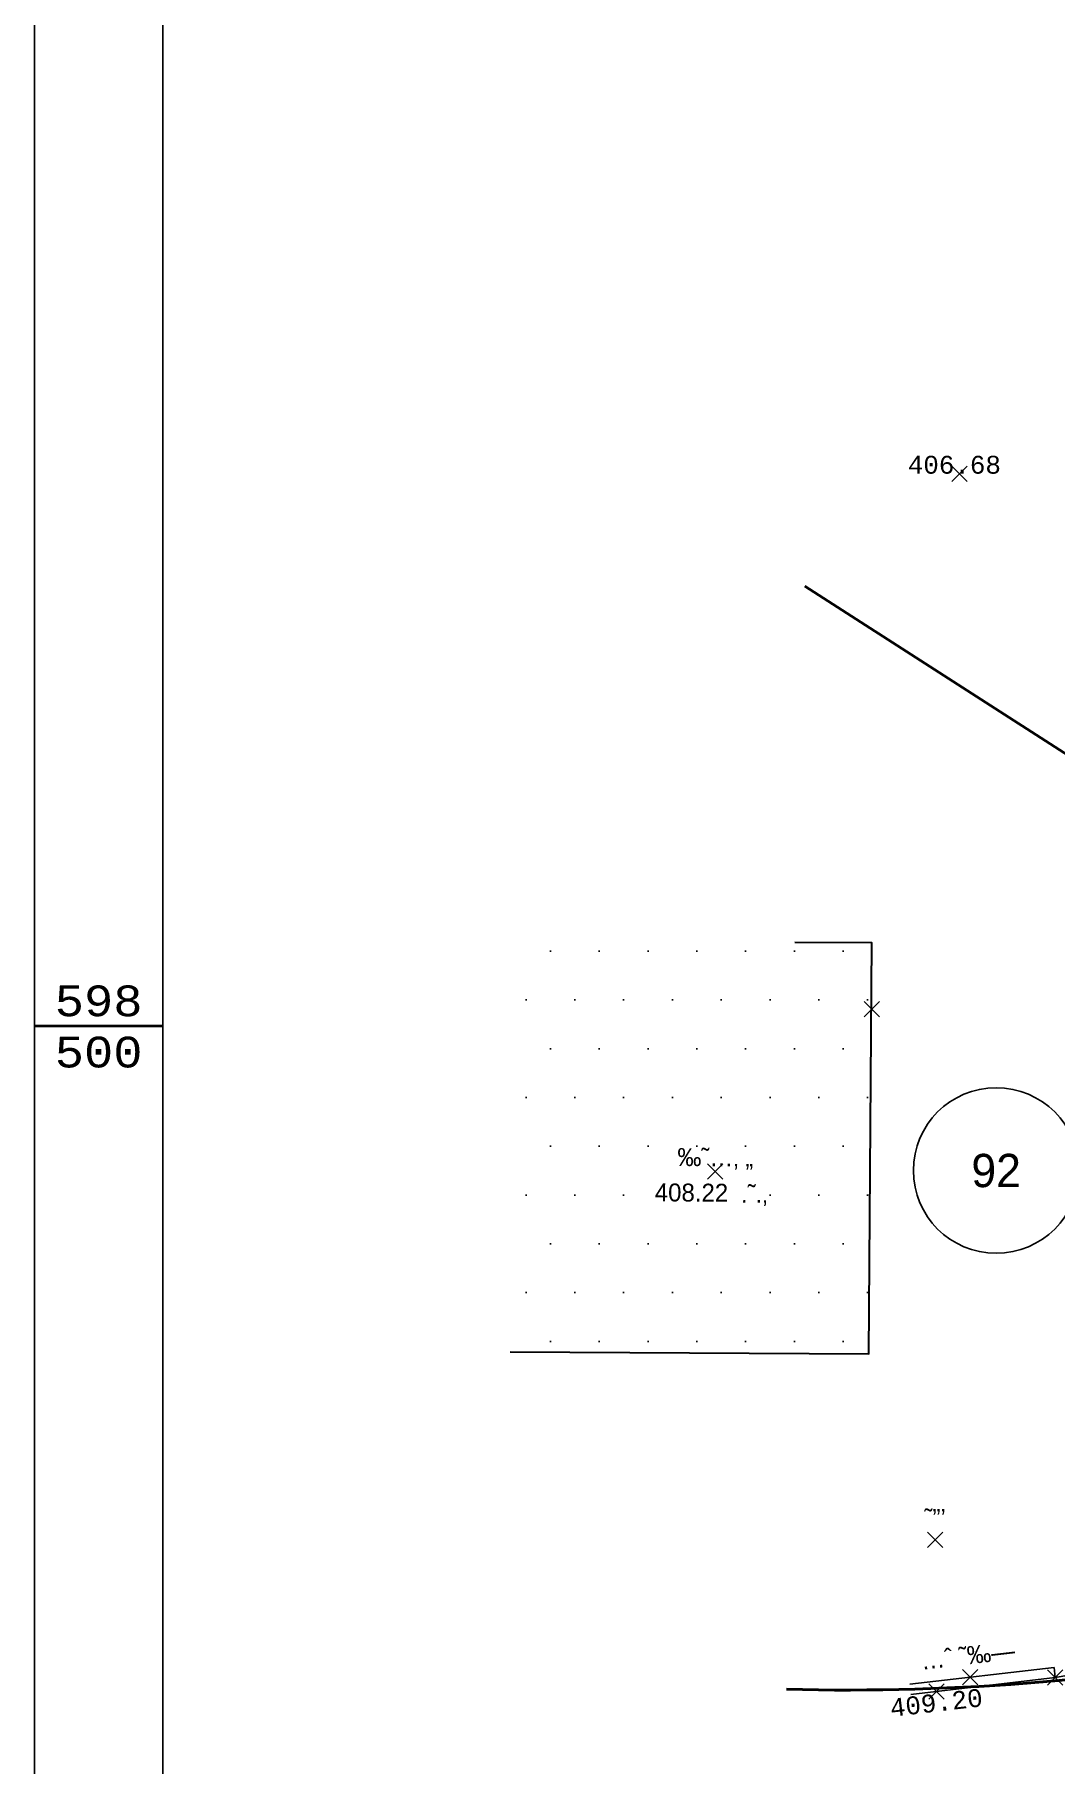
# Model space of a CAD drawing. Extents: x 193057 to 193206, y 598463 to 598548.
# Drawn here: x 193056.92 to 193076.84, y 598485.59 to 598519.36 of the extents above; entities that cross this region are included whole.
import ezdxf
from ezdxf.enums import TextEntityAlignment as Align

# ---------------------------------------------------------------- set-up
doc = ezdxf.new("R2010")
doc.units = 0
doc.header["$PDMODE"] = 3
doc.header["$PDSIZE"] = 0.15
doc.linetypes.add('DASHED', pattern=[0.75, 0.5, -0.25])
for name, color, linetype in [('0-GV-MS', 10, 'Continuous'), ('1201', 7, 'Continuous'), ('1202', 7, 'Continuous'), ('BAIT', 190, 'Continuous'), ('ENH', 2, 'Continuous'), ('KIR', 32, 'Continuous'), ('logo', 7, 'Continuous'), ('OVI-KIR', 7, 'Continuous'), ('POCODE', 3, 'Continuous'), ('POELEV', 7, 'Continuous'), ('RIZUF-L', 10, 'DASHED'), ('VAR', 7, 'Continuous')]:
    doc.layers.add(name, color=color, linetype=linetype)
doc.layers.add('BAIT-L', color=190, linetype='Continuous', lineweight=30)
doc.layers.add('GVUL', color=220, linetype='Continuous', lineweight=40)
for name, color, linetype, plot in [('PO', 2, 'Continuous', False), ('PONAME', 4, 'Continuous', False), ('Vp', 6, 'Continuous', False)]:
    doc.layers.add(name, color=color, linetype=linetype, plot=plot)
doc.styles.add('Border_Coord', font='monotxt.shx')
doc.styles.add('HEBTXT', font='hebtxt.shx')
doc.styles.add('M', font='monotxt')
doc.styles.add('TRHEBTXT', font='HEBTXT.SHX')

# ---------------------------------------------------------------- blocks, each defined once
blk = doc.blocks.new('POKIR')
at = {"layer": 'PO', "color": 30}
blk.add_point((0, 0), dxfattribs=at)
at = {"layer": 'POELEV', "style": 'M'}
blk.add_attdef('ELEV', text='', height=0.35, dxfattribs=at).set_placement((0.81, 0), align=Align.RIGHT)
at = {"layer": 'PONAME', "color": 30, "style": 'HEBTXT'}
blk.add_attdef('NAME', (0, 0.36), '', height=0.4, dxfattribs=at)
blk = doc.blocks.new('PO0')
at = {"layer": 'PO'}
blk.add_point((0, 0), dxfattribs=at)
at = {"layer": 'POCODE', "style": 'HEBTXT'}
blk.add_attdef('CODE', text='', height=0.4, dxfattribs=at).set_placement((0, -0.562), align=Align.CENTER)
at = {"layer": 'POELEV', "style": 'M'}
blk.add_attdef('ELEV', text='', height=0.35, dxfattribs=at).set_placement((0.81, 0), align=Align.RIGHT)
at = {"layer": 'PONAME', "color": 0, "style": 'HEBTXT'}
blk.add_attdef('NAME', (0, 0.36), '', height=0.4, dxfattribs=at)
blk = doc.blocks.new('DMVNE')
at = {"layer": 'PO', "color": 7}
blk.add_point((0, 0), dxfattribs=at)
at = {"color": 7, "style": 'HEBTXT', "flags": 8}
blk.add_attdef('BaitType', text='', height=0.35, dxfattribs=at).set_placement((0, 0), align=Align.BOTTOM_CENTER)
blk.add_attdef('TXT', text='', height=0.35, dxfattribs=at).set_placement((0, 0), align=Align.TOP_CENTER)
blk = doc.blocks.new('SAFAR')
at = {"layer": 'PO'}
blk.add_point((0, 0), dxfattribs=at)
at = {"color": 0, "style": 'HEBTXT', "flags": 8}
blk.add_attdef('COVER_TYPE', text='', height=0.35, dxfattribs=at).set_placement((0, 0.25), align=Align.CENTER)
blk = doc.blocks.new('KIRBT')
at = {"layer": 'PO'}
blk.add_point((0, 0), dxfattribs=at)
at = {"color": 0, "style": 'HEBTXT', "flags": 8}
blk.add_attdef('KIR_TYPE', text='', height=0.35, dxfattribs=at).set_placement((0, 0.25), align=Align.CENTER)
at = {"layer": 'OVI-KIR', "color": 0, "style": 'HEBTXT', "flags": 9}
blk.add_attdef('KIR_OVI', text='', height=0.35, dxfattribs=at).set_placement((-1.483, 0.25), align=Align.RIGHT)
blk = doc.blocks.new('1202')
at = {"layer": '1201'}
blk.add_lwpolyline([(5, 0), (-5, 0)], dxfattribs=at)
at = {"layer": '1201', "style": 'Border_Coord', "width": 1.1}
for tag, p in [('C1', (0, 2)), ('C2', (0, -2))]:
    blk.add_attdef(tag, text='', height=2.4, dxfattribs=at).set_placement(p, align=Align.MIDDLE)
blk = doc.blocks.new('*U91')
at = {"layer": '1201'}
h = blk.add_hatch(dxfattribs=at)
h.set_pattern_fill('_USER', color=256, scale=25, angle=90, style=0, pattern_type=0)
h.set_pattern_definition([(90, (0, 0), (-25, 2e-15), [])])
h.paths.add_polyline_path([(193059.422, 598465.318), (193059.422, 598545.568), (193139.672, 598545.568), (193139.672, 598465.318)], flags=17)
h.paths.add_polyline_path([(193059.422, 598548.068), (193139.672, 598548.068), (193139.672, 598545.568), (193139.672, 598465.318), (193139.672, 598462.818), (193059.422, 598462.818), (193059.422, 598465.318), (193059.422, 598545.568)])
h = blk.add_hatch(dxfattribs=at)
h.set_pattern_fill('_USER', color=256, scale=25, style=0, pattern_type=0)
h.set_pattern_definition([(0, (0, 0), (0, 25), [])])
h.paths.add_polyline_path([(193059.422, 598465.318), (193059.422, 598545.568), (193139.672, 598545.568), (193139.672, 598465.318)], flags=17)
h.paths.add_polyline_path([(193059.422, 598465.318), (193056.922, 598465.318), (193056.922, 598545.568), (193059.422, 598545.568), (193139.672, 598545.568), (193142.172, 598545.568), (193142.172, 598465.318), (193139.672, 598465.318)])
at = {"layer": '1201', "flags": 128}
blk.add_lwpolyline([(193059.422, 598465.318), (193059.422, 598545.568), (193139.672, 598545.568), (193139.672, 598465.318)], close=True, dxfattribs=at)
at = {"layer": '1202', "color": 0, "flags": 128}
blk.add_lwpolyline([(193056.922, 598462.818), (193056.922, 598548.068), (193142.172, 598548.068), (193142.172, 598462.818)], close=True, dxfattribs=at)
at = {"layer": '1201', "xscale": 0.25, "yscale": 0.25, "zscale": 0.25}
blk.add_blockref('1202', (193058.172, 598500), dxfattribs=at).add_auto_attribs({'C2': '500', 'C1': '598'})
blk = doc.blocks.new('0-number')
blk.add_circle((0, 0), 1.616)
at = {"style": 'TRHEBTXT'}
blk.add_attdef('N', text='', height=0.65, dxfattribs=at).set_placement((0, 0), align=Align.MIDDLE_CENTER)
blk = doc.blocks.new('DRZPA_1')
at = {"layer": 'PO'}
blk.add_point((0, 0), dxfattribs=at)
at = {"layer": 'POELEV', "style": 'HEBTXT', "flags": 8}
blk.add_attdef('ELEV', text='', height=0.35, dxfattribs=at).set_placement((-0.408, -0.346), align=Align.TOP_RIGHT)
blk.add_attdef('TAG', text='', height=0.35, dxfattribs=at).set_placement((0.18, -0.346), align=Align.TOP_LEFT)
at = {"layer": 'PONAME', "color": 0, "style": 'HEBTXT'}
blk.add_attdef('NAME', (-0.696, 0.637), '', height=0.4, dxfattribs=at)

msp = doc.modelspace()

# ---------------------------------------------------------------- hatches: boundary and pattern name
at = {"layer": 'VAR'}
h = msp.add_hatch(dxfattribs=at)
h.set_pattern_fill('DOTS', color=256, scale=0.6, style=0)
h.paths.add_polyline_path([(193066.2, 598493.65), (193073.214, 598493.61), (193073.26, 598501.63), (193066.246, 598501.67)])

# ---------------------------------------------------------------- linework, layer by layer
at = {"layer": 'BAIT-L', "flags": 128}
msp.add_lwpolyline([(193066.2, 598493.65), (193073.2, 598493.61), (193073.26, 598501.63), (193071.76, 598501.641)], dxfattribs=at)
at = {"layer": 'GVUL'}
msp.add_lwpolyline([(193080.362, 598503.185), (193071.952, 598508.595)], dxfattribs=at)
msp.add_lwpolyline([(193109.499, 598490.98), (193107.448, 598489.318, -0.178949), (193071.322, 598477.066, -0.178949)], format="xyb", dxfattribs=at)
at = {"layer": 'GVUL', "flags": 128}
msp.add_lwpolyline([(193081.559, 598487.903, -0.055728), (193071.594, 598487.062, -0.055728)], format="xyb", dxfattribs=at)
at = {"layer": 'KIR', "flags": 128}
for points in [[(193074, 598487.161), (193076.817, 598487.489)], [(193074.023, 598486.962), (193076.84, 598487.29)], [(193076.817, 598487.489), (193076.84, 598487.29)]]:
    msp.add_lwpolyline(points, dxfattribs=at)
at = {"layer": 'logo'}
msp.add_lwpolyline([(193059.422, 598465.318), (193139.672, 598465.318), (193139.672, 598545.568), (193059.422, 598545.568)], close=True, dxfattribs=at)
at = {"layer": 'RIZUF-L', "flags": 128}
msp.add_lwpolyline([(193076.84, 598487.29), (193081.57, 598488.13)], dxfattribs=at)
at = {"layer": 'Vp', "flags": 128}
msp.add_lwpolyline([(193056.922, 598462.818), (193056.922, 598548.068), (193205.629, 598548.068), (193205.629, 598462.818)], close=True, dxfattribs=at)

# ---------------------------------------------------------------- block references
at = {"layer": '0-GV-MS'}
msp.add_blockref('0-number', (193075.687, 598497.188), dxfattribs=at).add_auto_attribs({'N': '92'})
at = {"layer": '1202'}
msp.add_blockref('*U91', (0, 0), dxfattribs=at)
at = {"layer": 'BAIT'}
ref = msp.add_blockref('DRZPA_1', (193073.26, 598500.34, 408.22), dxfattribs=at)
ref.add_attrib('TAG', '.˜.‚', dxfattribs={"layer": 'POELEV', "height": 0.35, "rotation": 359.6726, "style": 'HEBTXT'}).set_placement((193070.709, 598496.911, 408.22), align=Align.TOP_LEFT)
ref.add_attrib('ELEV', '408.22', dxfattribs={"layer": 'POELEV', "height": 0.35, "rotation": 359.6726, "style": 'HEBTXT'}).set_placement((193070.458, 598496.928, 408.22), align=Align.TOP_RIGHT)
ref = msp.add_blockref('DMVNE', (193070.206, 598497.166), dxfattribs=dict(at, rotation=359.6725991081267))
ref.add_attrib('BaitType', '‰˜…‚ „', dxfattribs={"layer": '0', "color": 7, "height": 0.35, "rotation": 359.6726, "style": 'HEBTXT'}).set_placement((193070.206, 598497.166), align=Align.BOTTOM_CENTER)
at = {"layer": 'ENH'}
ref = msp.add_blockref('PO0', (193074.97, 598510.79, 406.68), dxfattribs=at)
ref.add_attrib('ELEV', '406.68', dxfattribs={"layer": 'POELEV', "height": 0.35, "style": 'M'}).set_placement((193075.78, 598510.79, 406.68), align=Align.RIGHT)
at = {"layer": 'KIR'}
ref = msp.add_blockref('KIRBT', (193075.182, 598487.298), dxfattribs=dict(at, rotation=6.63818130044788))
ref.add_attrib('KIR_TYPE', '…ˆ ˜‰—', dxfattribs={"layer": '0', "color": 0, "height": 0.35, "rotation": 6.6382, "style": 'HEBTXT'}).set_placement((193075.153, 598487.547), align=Align.CENTER)
msp.add_blockref('POKIR', (193076.84, 598487.29, 409.01), dxfattribs=at)
ref = msp.add_blockref('POKIR', (193074.52, 598487.02, 409.2), dxfattribs=at)
ref.add_attrib('ELEV', '409.20', dxfattribs={"layer": 'POELEV', "height": 0.35, "rotation": 6.6382, "style": 'M'}).set_placement((193075.441, 598486.731, 409.2), align=Align.RIGHT)
at = {"layer": 'VAR'}
ref = msp.add_blockref('SAFAR', (193074.496, 598489.981), dxfattribs=at)
ref.add_attrib('COVER_TYPE', '˜”’', dxfattribs={"layer": '0', "color": 0, "height": 0.35, "style": 'HEBTXT'}).set_placement((193074.496, 598490.231), align=Align.CENTER)

doc.saveas('drawing.dxf')
